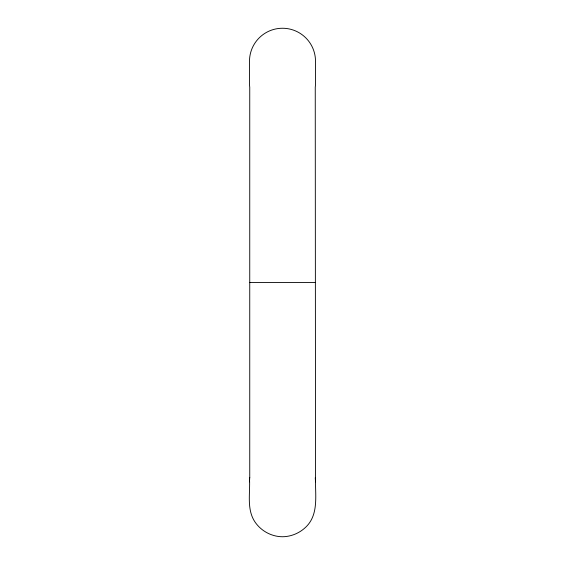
<?xml version="1.0" encoding="UTF-8"?>
<svg xmlns="http://www.w3.org/2000/svg" width="565" height="565" viewBox="0 0 565 565"><rect width="100%" height="100%" fill="white"/><g stroke="black" fill="none" stroke-linecap="round" stroke-linejoin="round"><path stroke-width="0.85" d="M249.49 481.832L249.744 477.552M249.49 282.5L315.51 282.5M315.256 477.757L315.51 481.832L315.256 87.243A33.01 33.01 0 0 0 315.51 83.168L315.51 61.26A33.01 33.01 0 0 0 282.5 28.25A33.01 33.01 0 0 0 249.49 61.26L249.49 83.168A33.01 33.01 0 0 0 249.744 87.243L249.744 477.757M315.51 478.506C315.122 494.735 319.041 514.454 305.842 527.081C299.605 533.106 291.187 536.658 282.5 536.75C271.525 536.693 260.959 530.923 254.872 521.806C246.404 508.959 250.387 492.864 249.49 478.506"/></g></svg>
